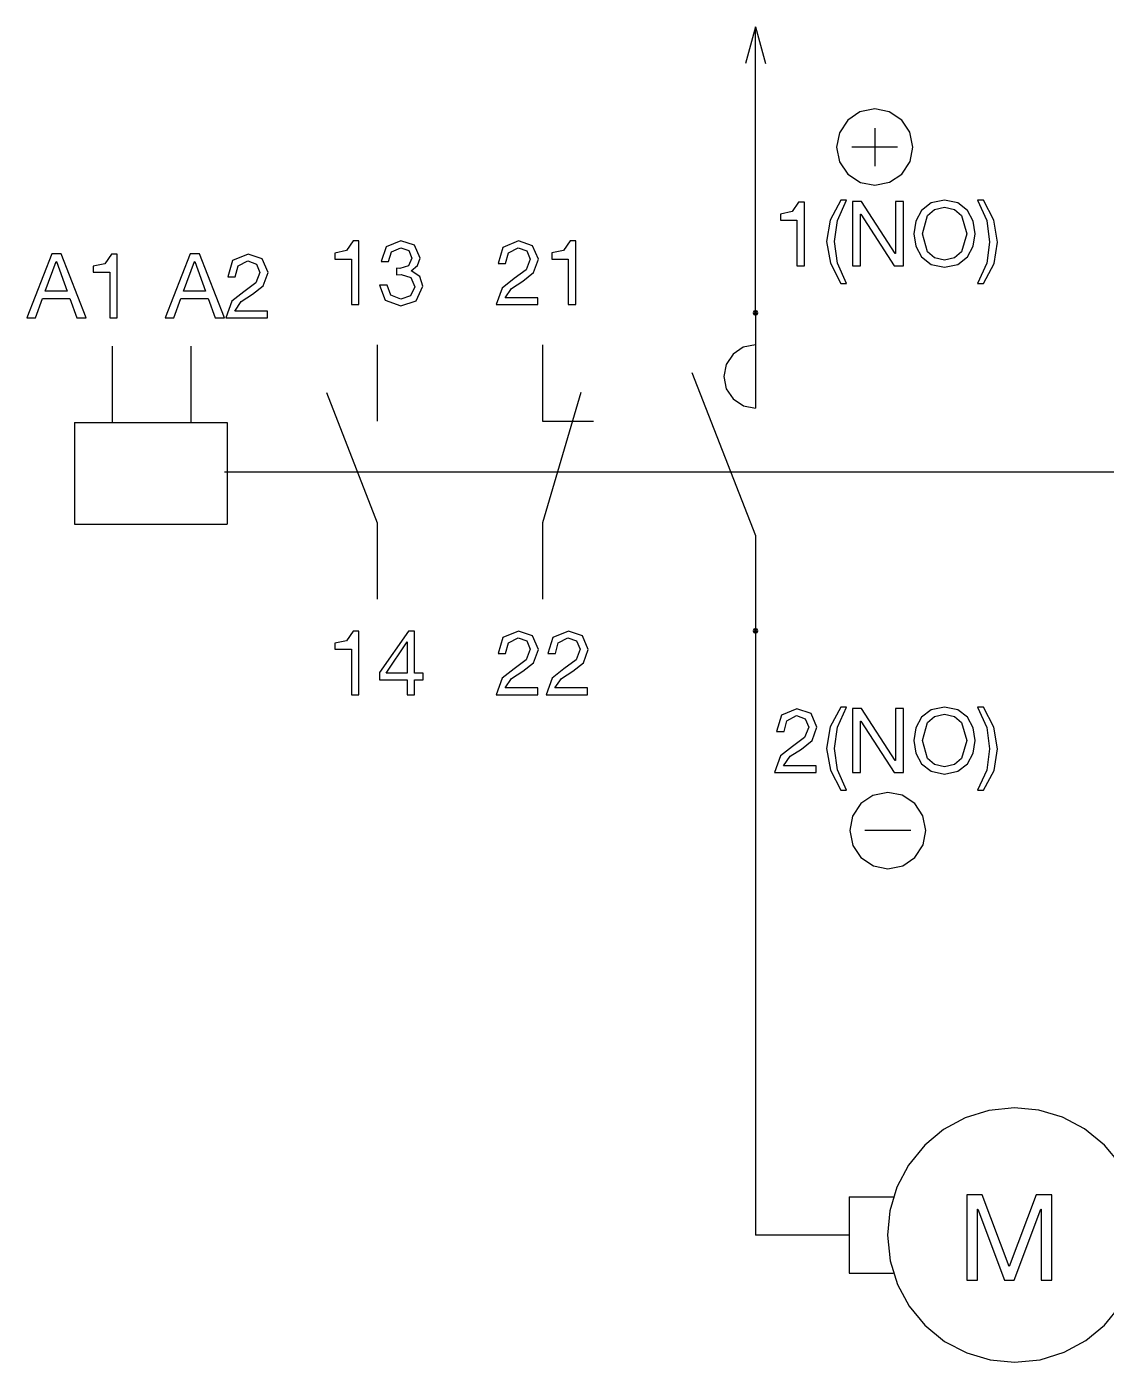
# Model space of a CAD drawing. Extents: x -212 to 220, y 7 to 294.
# Drawn here: x 114.41 to 152.62, y 195.98 to 243.23 of the extents above; entities that cross this region are included whole.
import ezdxf

# ---------------------------------------------------------------- set-up
doc = ezdxf.new("R2010")
doc.units = 0

msp = doc.modelspace()

# ---------------------------------------------------------------- linework, layer by layer
at = {"layer": 'Layer 1'}
for p, q in [((140.206, 243.23), (139.856751, 241.925783)), ((140.206, 233.105), (140.206, 243.230405)), ((140.206, 243.23), (140.555602, 241.925783)), ((143.900476, 240.21543), (143.47119, 239.926021)), ((144.425805, 240.321484), (143.900476, 240.21543)), ((144.933936, 240.222706), (144.425805, 240.321484)), ((145.38042, 239.926021), (144.933936, 240.222706)), ((143.47119, 239.926021), (143.174637, 239.479582)), ((144.425805, 239.646621), (144.425805, 238.296544)), ((145.669829, 239.497044), (145.38042, 239.926021)), ((143.174637, 239.479582), (143.075727, 238.971759)), ((145.775883, 238.971759), (145.669829, 239.497044)), ((143.075727, 238.971759), (143.181913, 238.446121)), ((145.236134, 238.971759), (143.615829, 238.971759)), ((145.676973, 238.46354), (145.775883, 238.971406)), ((143.181913, 238.446121), (143.47119, 238.016792)), ((145.38042, 238.016792), (145.676973, 238.46354)), ((143.47119, 238.016792), (143.917938, 237.720415)), ((143.917938, 237.720415), (144.425805, 237.621681)), ((144.425805, 237.621681), (144.951399, 237.727691)), ((144.951399, 237.727691), (145.38042, 238.016792)), ((141.729844, 237.028853), (141.500401, 236.687272)), ((141.936549, 237.028853), (141.729844, 237.028853)), ((141.936549, 234.775765), (141.936549, 237.028853)), ((143.222256, 237.094998), (142.84967, 236.388066)), ((143.104951, 236.378765), (143.428961, 237.094998)), ((143.428961, 237.094998), (143.222256, 237.094998)), ((143.962261, 237.041255), (143.6398, 237.041255)), ((143.6398, 237.041255), (143.6398, 234.775765)), ((145.152882, 235.205712), (143.962261, 237.041255)), ((145.446404, 237.041255), (145.161151, 237.041255)), ((145.161151, 237.041255), (145.161151, 235.205712)), ((145.446404, 234.775765), (145.446404, 237.041255)), ((146.082023, 236.732747), (145.876868, 236.353766)), ((146.422053, 236.996232), (146.082023, 236.732747)), ((146.29493, 236.547746), (146.538971, 236.761363)), ((146.895408, 237.094998), (146.422053, 236.996232)), ((146.538971, 236.761363), (146.895408, 236.842818)), ((147.368118, 236.996232), (146.895408, 237.094998)), ((146.895408, 236.842818), (147.250102, 236.761363)), ((147.250102, 236.761363), (147.494337, 236.547746)), ((147.706727, 236.732747), (147.368118, 236.996232)), ((147.910461, 236.353766), (147.706727, 236.732747)), ((148.274133, 237.094998), (148.067427, 237.094998)), ((148.067427, 237.094998), (148.391438, 236.37153)), ((148.638967, 236.382382), (148.274133, 237.094998)), ((141.500401, 236.687272), (141.084923, 236.60304)), ((141.084923, 236.60304), (141.084923, 236.388066)), ((141.084923, 236.388066), (141.667832, 236.388066)), ((141.667832, 236.388066), (141.667832, 234.775765)), ((142.84967, 236.388066), (142.722029, 235.631525)), ((143.007282, 235.631525), (143.104951, 236.378765)), ((143.925054, 234.775765), (143.925054, 236.594772)), ((143.925054, 236.594772), (143.933322, 236.594772)), ((143.933322, 236.594772), (145.115676, 234.775765)), ((145.876868, 236.353766), (145.808139, 235.90851)), ((146.109929, 235.90851), (146.29493, 236.547746)), ((147.494337, 236.547746), (147.680889, 235.90851)), ((147.978544, 235.90851), (147.910461, 236.353766)), ((148.391438, 236.37153), (148.489106, 235.610854)), ((148.774359, 235.610854), (148.638967, 236.382382)), ((145.808139, 235.90851), (145.876868, 235.463254)), ((145.808139, 235.90851), (145.808139, 235.90851)), ((146.29493, 235.270824), (146.109929, 235.90851)), ((146.109929, 235.90851), (146.109929, 235.90851)), ((147.680889, 235.90851), (147.494337, 235.270824)), ((147.910461, 235.463254), (147.978544, 235.90851)), ((125.736685, 235.308483), (125.321208, 235.22425)), ((125.966128, 235.650063), (125.736685, 235.308483)), ((126.172833, 235.650063), (125.966128, 235.650063)), ((126.172833, 233.396976), (126.172833, 235.650063)), ((127.137114, 235.445942), (126.954179, 234.922461)), ((127.648709, 235.650063), (127.137114, 235.445942)), ((127.325732, 235.264041), (127.648709, 235.410285)), ((128.137567, 235.503302), (127.648709, 235.650063)), ((127.648709, 235.410285), (127.934479, 235.316751)), ((127.934479, 235.316751), (128.049717, 235.046484)), ((128.334971, 235.046484), (128.137567, 235.503302)), ((131.26935, 235.422863), (131.095201, 234.85339)), ((131.81867, 235.651272), (131.26935, 235.422863)), ((131.462103, 235.233211), (131.802133, 235.411495)), ((131.802133, 235.411495), (132.109091, 235.30039)), ((132.317346, 235.483324), (131.81867, 235.651272)), ((132.521468, 235.002218), (132.317346, 235.483324)), ((133.412367, 235.309692), (132.99689, 235.22546)), ((133.64181, 235.651272), (133.412367, 235.309692)), ((133.848516, 235.651272), (133.64181, 235.651272)), ((133.848516, 233.398185), (133.848516, 235.651272)), ((142.722029, 235.631525), (142.857421, 234.859998)), ((143.104951, 234.87085), (143.007282, 235.631525)), ((145.876868, 235.463254), (146.082023, 235.084273)), ((147.706727, 235.084273), (147.910461, 235.463254)), ((148.489106, 235.610854), (148.391438, 234.865165)), ((148.646719, 234.854313), (148.774359, 235.610854)), ((115.299236, 235.19748), (114.414537, 232.93199)), ((115.07186, 233.870432), (115.456332, 234.924629)), ((115.634098, 235.19748), (115.299236, 235.19748)), ((115.456332, 234.924629), (115.4646, 234.924629)), ((115.4646, 234.924629), (115.840804, 233.870432)), ((116.518797, 232.93199), (115.634098, 235.19748)), ((117.185028, 234.843497), (116.76955, 234.759265)), ((117.414471, 235.185078), (117.185028, 234.843497)), ((117.621176, 235.185078), (117.414471, 235.185078)), ((117.621176, 232.93199), (117.621176, 235.185078)), ((120.19569, 235.19748), (119.310991, 232.93199)), ((119.968314, 233.870432), (120.352786, 234.924629)), ((120.530553, 235.19748), (120.19569, 235.19748)), ((120.352786, 234.924629), (120.361055, 234.924629)), ((120.361055, 234.924629), (120.737259, 233.870432)), ((121.415251, 232.93199), (120.530553, 235.19748)), ((121.703088, 234.956668), (121.528939, 234.387195)), ((122.252408, 235.185078), (121.703088, 234.956668)), ((121.895841, 234.767016), (122.235871, 234.945299)), ((122.235871, 234.945299), (122.542828, 234.834195)), ((122.751084, 235.01713), (122.252408, 235.185078)), ((122.955205, 234.536023), (122.751084, 235.01713)), ((125.321208, 235.22425), (125.321208, 235.009277)), ((125.321208, 235.009277), (125.904117, 235.009277)), ((125.904117, 235.009277), (125.904117, 233.396976)), ((126.954179, 234.922461), (127.222896, 234.922461)), ((127.222896, 234.922461), (127.325732, 235.264041)), ((128.049717, 235.046484), (127.92001, 234.771049)), ((128.242987, 234.777767), (128.334971, 235.046484)), ((131.095201, 234.85339), (131.363918, 234.85339)), ((131.363918, 234.85339), (131.462103, 235.233211)), ((132.236214, 235.006352), (132.091521, 234.633766)), ((132.109091, 235.30039), (132.236214, 235.006352)), ((132.354036, 234.531964), (132.521468, 235.002218)), ((132.99689, 235.22546), (132.99689, 235.010486)), ((132.99689, 235.010486), (133.579799, 235.010486)), ((133.579799, 235.010486), (133.579799, 233.398185)), ((142.857421, 234.859998), (143.222256, 234.147381)), ((143.428961, 234.147381), (143.104951, 234.87085)), ((145.161151, 235.205712), (145.152882, 235.205712)), ((146.082023, 235.084273), (146.422053, 234.820788)), ((146.538971, 235.056238), (146.29493, 235.270824)), ((146.895408, 234.974202), (146.538971, 235.056238)), ((147.250102, 235.056238), (146.895408, 234.974202)), ((147.494337, 235.270824), (147.250102, 235.056238)), ((147.368118, 234.820788), (147.706727, 235.084273)), ((148.391438, 234.865165), (148.067427, 234.147381)), ((148.274133, 234.147381), (148.646719, 234.854313)), ((116.76955, 234.759265), (116.76955, 234.544291)), ((116.76955, 234.544291), (117.352459, 234.544291)), ((117.352459, 234.544291), (117.352459, 232.93199)), ((121.528939, 234.387195), (121.797656, 234.387195)), ((121.797656, 234.387195), (121.895841, 234.767016)), ((122.669952, 234.540157), (122.525258, 234.167571)), ((122.542828, 234.834195), (122.669952, 234.540157)), ((122.787774, 234.065769), (122.955205, 234.536023)), ((127.61977, 234.678548), (127.499881, 234.682683)), ((127.499881, 234.682683), (127.499881, 234.455307)), ((127.499881, 234.455307), (127.665246, 234.463575)), ((127.92001, 234.771049), (127.61977, 234.678548)), ((127.665246, 234.463575), (128.004242, 234.354021)), ((128.020779, 234.595866), (128.242987, 234.777767)), ((128.020779, 234.591732), (128.020779, 234.595866)), ((128.327736, 234.396396), (128.020779, 234.591732)), ((128.430055, 234.04603), (128.327736, 234.396396)), ((132.091521, 234.633766), (131.661574, 234.320091)), ((131.975766, 234.22914), (132.354036, 234.531964)), ((141.667832, 234.775765), (141.936549, 234.775765)), ((143.6398, 234.775765), (143.925054, 234.775765)), ((145.115676, 234.775765), (145.446404, 234.775765)), ((146.422053, 234.820788), (146.895408, 234.722022)), ((146.895408, 234.722022), (147.368118, 234.820788)), ((122.525258, 234.167571), (122.095311, 233.853896)), ((122.409504, 233.762945), (122.787774, 234.065769)), ((127.173287, 234.091505), (126.90457, 234.091505)), ((126.90457, 234.091505), (127.105074, 233.552005)), ((127.302995, 233.734939), (127.173287, 234.091505)), ((128.144802, 234.033628), (127.998041, 233.712201)), ((128.004242, 234.354021), (128.144802, 234.033628)), ((128.199579, 233.533918), (128.430055, 234.04603)), ((131.242996, 233.984711), (131.029056, 233.398185)), ((131.661574, 234.320091), (131.242996, 233.984711)), ((131.343248, 233.637963), (131.575791, 233.973859)), ((131.575791, 233.973859), (131.975766, 234.22914)), ((143.222256, 234.147381), (143.428961, 234.147381)), ((148.067427, 234.147381), (148.274133, 234.147381)), ((114.724595, 232.93199), (114.976776, 233.614117)), ((114.976776, 233.614117), (115.935888, 233.614117)), ((115.840804, 233.870432), (115.07186, 233.870432)), ((115.935888, 233.614117), (116.183934, 232.93199)), ((119.621049, 232.93199), (119.87323, 233.614117)), ((119.87323, 233.614117), (120.832342, 233.614117)), ((120.737259, 233.870432), (119.968314, 233.870432)), ((120.832342, 233.614117), (121.080389, 232.93199)), ((121.676733, 233.518516), (121.462793, 232.93199)), ((122.095311, 233.853896), (121.676733, 233.518516)), ((121.776985, 233.171768), (122.009529, 233.507664)), ((122.009529, 233.507664), (122.409504, 233.762945)), ((127.105074, 233.552005), (127.652843, 233.359769)), ((127.652843, 233.595413), (127.302995, 233.734939)), ((127.998041, 233.712201), (127.652843, 233.595413)), ((127.652843, 233.359769), (128.199579, 233.533918)), ((132.500797, 233.637963), (131.343248, 233.637963)), ((132.500797, 233.398185), (132.500797, 233.637963)), ((122.934535, 233.171768), (121.776985, 233.171768)), ((122.934535, 232.93199), (122.934535, 233.171768)), ((125.904117, 233.396976), (126.172833, 233.396976)), ((131.029056, 233.398185), (132.500797, 233.398185)), ((133.579799, 233.398185), (133.848516, 233.398185)), ((140.147067, 233.164619), (140.122373, 233.105)), ((140.122373, 233.105), (140.147067, 233.045733)), ((140.159061, 233.152978), (140.138953, 233.105)), ((140.138953, 233.105), (140.159061, 233.057375)), ((140.206686, 233.189666), (140.147067, 233.164619)), ((140.147067, 233.045733), (140.206686, 233.020686)), ((140.171056, 233.140983), (140.155886, 233.105)), ((140.155886, 233.105), (140.171056, 233.06937)), ((140.206686, 233.172733), (140.159061, 233.152978)), ((140.159061, 233.057375), (140.206686, 233.03762)), ((140.206686, 233.1558), (140.171056, 233.140983)), ((140.171056, 233.06937), (140.206686, 233.054553)), ((140.182697, 233.128989), (140.17282, 233.105)), ((140.17282, 233.105), (140.182697, 233.081364)), ((140.206686, 233.138867), (140.182697, 233.128989)), ((140.182697, 233.081364), (140.206686, 233.071486)), ((140.194692, 233.117347), (140.189753, 233.105)), ((140.189753, 233.105), (140.194692, 233.093006)), ((140.206686, 233.121933), (140.194692, 233.117347)), ((140.194692, 233.093006), (140.206686, 233.088419)), ((140.205883, 233.105), (140.205883, 229.730335)), ((140.266306, 233.164619), (140.206686, 233.189666)), ((140.254311, 233.152978), (140.206686, 233.172733)), ((140.242317, 233.140983), (140.206686, 233.1558)), ((140.230675, 233.128989), (140.206686, 233.138867)), ((140.218328, 233.117347), (140.206686, 233.121933)), ((140.206686, 233.088419), (140.218328, 233.093006)), ((140.206686, 233.071486), (140.230675, 233.081364)), ((140.206686, 233.054553), (140.242317, 233.06937)), ((140.206686, 233.03762), (140.254311, 233.057375)), ((140.206686, 233.020686), (140.266306, 233.045733)), ((140.223267, 233.105), (140.218328, 233.117347)), ((140.218328, 233.093006), (140.223267, 233.105)), ((140.2402, 233.105), (140.230675, 233.128989)), ((140.230675, 233.081364), (140.2402, 233.105)), ((140.257486, 233.105), (140.242317, 233.140983)), ((140.242317, 233.06937), (140.257486, 233.105)), ((140.274067, 233.105), (140.254311, 233.152978)), ((140.254311, 233.057375), (140.274067, 233.105)), ((140.291, 233.105), (140.266306, 233.164619)), ((140.266306, 233.045733), (140.291, 233.105)), ((114.414537, 232.93199), (114.724595, 232.93199)), ((116.183934, 232.93199), (116.518797, 232.93199)), ((117.352459, 232.93199), (117.621176, 232.93199)), ((119.310991, 232.93199), (119.621049, 232.93199)), ((121.080389, 232.93199), (121.415251, 232.93199)), ((121.462793, 232.93199), (122.934535, 232.93199)), ((117.452123, 229.227), (117.452123, 231.927155)), ((120.230242, 229.227), (120.230242, 231.927155)), ((126.819, 231.98), (126.819, 229.280198)), ((132.668748, 231.98), (132.668748, 229.280198)), ((139.410724, 231.6505), (139.163251, 231.278541)), ((139.768219, 231.891712), (139.410724, 231.6505)), ((140.205883, 231.979994), (139.768219, 231.891712)), ((139.163251, 231.278541), (139.080877, 230.854988)), ((137.956224, 230.993982), (140.205883, 225.229959)), ((139.080877, 230.854988), (139.169336, 230.417324)), ((125.018779, 230.291257), (126.819, 225.680108)), ((134.019179, 230.291257), (132.668748, 225.680108)), ((139.169336, 230.417324), (139.410724, 230.059829)), ((139.410724, 230.059829), (139.782639, 229.812665)), ((139.782639, 229.812665), (140.205883, 229.730335)), ((116.10769, 229.227), (116.10769, 225.627263)), ((116.10769, 229.227), (121.508, 229.227)), ((121.508, 229.227), (121.508, 225.627263)), ((132.668748, 229.280198), (134.468969, 229.280198)), ((121.419, 227.48), (177.852384, 227.48)), ((116.10769, 225.627263), (121.508, 225.627263)), ((126.819, 225.680108), (126.819, 222.980306)), ((132.668748, 225.680108), (132.668748, 222.980306)), ((140.205883, 225.229959), (140.205883, 221.855294)), ((125.966128, 221.848352), (125.736685, 221.506772)), ((126.172833, 221.848352), (125.966128, 221.848352)), ((126.172833, 219.595265), (126.172833, 221.848352)), ((127.925694, 221.848352), (126.900436, 220.380745)), ((128.140668, 221.848352), (127.925694, 221.848352)), ((128.140668, 220.360074), (128.140668, 221.848352)), ((131.26935, 221.621152), (131.095201, 221.051679)), ((131.81867, 221.849562), (131.26935, 221.621152)), ((131.462103, 221.4315), (131.802133, 221.609783)), ((131.802133, 221.609783), (132.109091, 221.498679)), ((132.317346, 221.681613), (131.81867, 221.849562)), ((132.521468, 221.200507), (132.317346, 221.681613)), ((133.034614, 221.621152), (132.860464, 221.051679)), ((133.583933, 221.849562), (133.034614, 221.621152)), ((133.227366, 221.4315), (133.567396, 221.609783)), ((133.567396, 221.609783), (133.874354, 221.498679)), ((134.082609, 221.681613), (133.583933, 221.849562)), ((134.286731, 221.200507), (134.082609, 221.681613)), ((140.147067, 221.914914), (140.122373, 221.855294)), ((140.122373, 221.855294), (140.147067, 221.795675)), ((140.159061, 221.902919), (140.138953, 221.855294)), ((140.138953, 221.855294), (140.159061, 221.807669)), ((140.206686, 221.939608), (140.147067, 221.914914)), ((140.147067, 221.795675), (140.206686, 221.770981)), ((140.171056, 221.890925), (140.155886, 221.855294)), ((140.155886, 221.855294), (140.171056, 221.819311)), ((140.206686, 221.922675), (140.159061, 221.902919)), ((140.159061, 221.807669), (140.206686, 221.787561)), ((140.206686, 221.906094), (140.171056, 221.890925)), ((140.171056, 221.819311), (140.206686, 221.804494)), ((140.182697, 221.879283), (140.17282, 221.855294)), ((140.17282, 221.855294), (140.182697, 221.831305)), ((140.206686, 221.888808), (140.182697, 221.879283)), ((140.182697, 221.831305), (140.206686, 221.821428)), ((140.194692, 221.866936), (140.189753, 221.855294)), ((140.189753, 221.855294), (140.194692, 221.8433)), ((140.206686, 221.872228), (140.194692, 221.866936)), ((140.194692, 221.8433), (140.206686, 221.838714)), ((140.206, 221.855), (140.206, 200.480242)), ((140.266306, 221.914914), (140.206686, 221.939608)), ((140.254311, 221.902919), (140.206686, 221.922675)), ((140.242317, 221.890925), (140.206686, 221.906094)), ((140.230675, 221.879283), (140.206686, 221.888808)), ((140.218328, 221.866936), (140.206686, 221.872228)), ((140.206686, 221.838714), (140.218328, 221.8433)), ((140.206686, 221.821428), (140.230675, 221.831305)), ((140.206686, 221.804494), (140.242317, 221.819311)), ((140.206686, 221.787561), (140.254311, 221.807669)), ((140.206686, 221.770981), (140.266306, 221.795675)), ((140.223267, 221.855294), (140.218328, 221.866936)), ((140.218328, 221.8433), (140.223267, 221.855294)), ((140.2402, 221.855294), (140.230675, 221.879283)), ((140.230675, 221.831305), (140.2402, 221.855294)), ((140.257486, 221.855294), (140.242317, 221.890925)), ((140.242317, 221.819311), (140.257486, 221.855294)), ((140.274067, 221.855294), (140.254311, 221.902919)), ((140.254311, 221.807669), (140.274067, 221.855294)), ((140.291, 221.855294), (140.266306, 221.914914)), ((140.266306, 221.795675), (140.291, 221.855294)), ((125.736685, 221.506772), (125.321208, 221.422539)), ((125.321208, 221.422539), (125.321208, 221.207566)), ((125.321208, 221.207566), (125.904117, 221.207566)), ((125.904117, 221.207566), (125.904117, 219.595265)), ((127.131946, 220.360074), (127.880219, 221.46388)), ((127.880219, 221.46388), (127.884353, 221.46388)), ((127.884353, 221.46388), (127.884353, 220.360074)), ((131.363918, 221.051679), (131.462103, 221.4315)), ((132.236214, 221.204641), (132.091521, 220.832055)), ((132.109091, 221.498679), (132.236214, 221.204641)), ((132.354036, 220.730252), (132.521468, 221.200507)), ((133.129181, 221.051679), (133.227366, 221.4315)), ((134.001477, 221.204641), (133.856784, 220.832055)), ((133.874354, 221.498679), (134.001477, 221.204641)), ((134.119299, 220.730252), (134.286731, 221.200507)), ((131.095201, 221.051679), (131.363918, 221.051679)), ((132.091521, 220.832055), (131.661574, 220.51838)), ((131.975766, 220.427429), (132.354036, 220.730252)), ((132.860464, 221.051679), (133.129181, 221.051679)), ((133.856784, 220.832055), (133.426837, 220.51838)), ((133.741029, 220.427429), (134.119299, 220.730252)), ((126.900436, 220.380745), (126.900436, 220.120296)), ((127.884353, 220.360074), (127.131946, 220.360074)), ((128.446591, 220.360074), (128.140668, 220.360074)), ((128.446591, 220.120296), (128.446591, 220.360074)), ((131.661574, 220.51838), (131.242996, 220.183)), ((131.575791, 220.172148), (131.975766, 220.427429)), ((133.426837, 220.51838), (133.008259, 220.183)), ((133.341054, 220.172148), (133.741029, 220.427429)), ((126.900436, 220.120296), (127.884353, 220.120296)), ((127.884353, 220.120296), (127.884353, 219.595265)), ((128.140668, 219.595265), (128.140668, 220.120296)), ((128.140668, 220.120296), (128.446591, 220.120296)), ((131.242996, 220.183), (131.029056, 219.596474)), ((131.343248, 219.836252), (131.575791, 220.172148)), ((132.500797, 219.836252), (131.343248, 219.836252)), ((132.500797, 219.596474), (132.500797, 219.836252)), ((133.008259, 220.183), (132.794319, 219.596474)), ((133.108511, 219.836252), (133.341054, 220.172148)), ((134.26606, 219.836252), (133.108511, 219.836252)), ((134.26606, 219.596474), (134.26606, 219.836252)), ((125.904117, 219.595265), (126.172833, 219.595265)), ((127.884353, 219.595265), (128.140668, 219.595265)), ((131.029056, 219.596474), (132.500797, 219.596474)), ((132.794319, 219.596474), (134.26606, 219.596474)), ((141.122647, 218.868169), (140.948498, 218.298696)), ((141.671966, 219.096578), (141.122647, 218.868169)), ((141.3154, 218.678517), (141.65543, 218.8568)), ((141.65543, 218.8568), (141.962387, 218.745696)), ((142.170643, 218.92863), (141.671966, 219.096578)), ((142.374764, 218.447524), (142.170643, 218.92863)), ((143.222256, 219.162724), (142.84967, 218.455792)), ((143.104951, 218.44649), (143.428961, 219.162724)), ((143.428961, 219.162724), (143.222256, 219.162724)), ((143.962261, 219.10898), (143.6398, 219.10898)), ((143.6398, 219.10898), (143.6398, 216.843491)), ((145.152882, 217.273438), (143.962261, 219.10898)), ((145.446404, 219.10898), (145.161151, 219.10898)), ((145.161151, 219.10898), (145.161151, 217.273438)), ((145.446404, 216.843491), (145.446404, 219.10898)), ((146.082023, 218.800473), (145.876868, 218.421492)), ((146.422053, 219.063957), (146.082023, 218.800473)), ((146.29493, 218.615472), (146.538971, 218.829089)), ((146.895408, 219.162724), (146.422053, 219.063957)), ((146.538971, 218.829089), (146.895408, 218.910543)), ((147.368118, 219.063957), (146.895408, 219.162724)), ((146.895408, 218.910543), (147.250102, 218.829089)), ((147.250102, 218.829089), (147.494337, 218.615472)), ((147.706727, 218.800473), (147.368118, 219.063957)), ((147.910461, 218.421492), (147.706727, 218.800473)), ((148.274133, 219.162724), (148.067427, 219.162724)), ((148.067427, 219.162724), (148.391438, 218.439255)), ((148.638967, 218.450107), (148.274133, 219.162724)), ((140.948498, 218.298696), (141.217215, 218.298696)), ((141.217215, 218.298696), (141.3154, 218.678517)), ((142.089511, 218.451658), (141.944817, 218.079071)), ((141.962387, 218.745696), (142.089511, 218.451658)), ((142.207333, 217.977269), (142.374764, 218.447524)), ((142.84967, 218.455792), (142.722029, 217.699251)), ((143.007282, 217.699251), (143.104951, 218.44649)), ((143.925054, 216.843491), (143.925054, 218.662497)), ((143.925054, 218.662497), (143.933322, 218.662497)), ((143.933322, 218.662497), (145.115676, 216.843491)), ((145.876868, 218.421492), (145.808139, 217.976236)), ((146.109929, 217.976236), (146.29493, 218.615472)), ((147.494337, 218.615472), (147.680889, 217.976236)), ((147.978544, 217.976236), (147.910461, 218.421492)), ((148.391438, 218.439255), (148.489106, 217.67858)), ((148.774359, 217.67858), (148.638967, 218.450107)), ((141.944817, 218.079071), (141.51487, 217.765396)), ((141.829062, 217.674446), (142.207333, 217.977269)), ((145.808139, 217.976236), (145.876868, 217.530979)), ((145.808139, 217.976236), (145.808139, 217.976236)), ((146.29493, 217.33855), (146.109929, 217.976236)), ((146.109929, 217.976236), (146.109929, 217.976236)), ((147.680889, 217.976236), (147.494337, 217.33855)), ((147.910461, 217.530979), (147.978544, 217.976236)), ((141.096292, 217.430017), (140.882352, 216.843491)), ((141.51487, 217.765396), (141.096292, 217.430017)), ((141.196544, 217.083269), (141.429088, 217.419165)), ((141.429088, 217.419165), (141.829062, 217.674446)), ((142.722029, 217.699251), (142.857421, 216.927723)), ((143.104951, 216.938575), (143.007282, 217.699251)), ((145.876868, 217.530979), (146.082023, 217.151998)), ((147.706727, 217.151998), (147.910461, 217.530979)), ((148.489106, 217.67858), (148.391438, 216.932891)), ((148.646719, 216.922039), (148.774359, 217.67858)), ((142.354094, 217.083269), (141.196544, 217.083269)), ((142.354094, 216.843491), (142.354094, 217.083269)), ((142.857421, 216.927723), (143.222256, 216.215107)), ((143.428961, 216.215107), (143.104951, 216.938575)), ((145.161151, 217.273438), (145.152882, 217.273438)), ((146.082023, 217.151998), (146.422053, 216.888514)), ((146.538971, 217.123964), (146.29493, 217.33855)), ((146.422053, 216.888514), (146.895408, 216.789747)), ((146.895408, 217.041928), (146.538971, 217.123964)), ((147.250102, 217.123964), (146.895408, 217.041928)), ((146.895408, 216.789747), (147.368118, 216.888514)), ((147.494337, 217.33855), (147.250102, 217.123964)), ((147.368118, 216.888514), (147.706727, 217.151998)), ((148.391438, 216.932891), (148.067427, 216.215107)), ((148.274133, 216.215107), (148.646719, 216.922039)), ((140.882352, 216.843491), (142.354094, 216.843491)), ((143.6398, 216.843491), (143.925054, 216.843491)), ((145.115676, 216.843491), (145.446404, 216.843491)), ((143.222256, 216.215107), (143.428961, 216.215107)), ((144.36343, 216.032892), (143.934409, 215.743615)), ((144.889024, 216.139078), (144.36343, 216.032892)), ((145.396846, 216.040168), (144.889024, 216.139078)), ((145.843286, 215.743615), (145.396846, 216.040168)), ((148.067427, 216.215107), (148.274133, 216.215107)), ((143.934409, 215.743615), (143.637856, 215.296999)), ((146.132872, 215.314461), (145.843286, 215.743615)), ((143.637856, 215.296999), (143.538946, 214.789)), ((146.239102, 214.789), (146.132872, 215.314461)), ((143.538946, 214.789), (143.645, 214.263539)), ((145.699, 214.789), (144.079048, 214.789)), ((146.140015, 214.280957), (146.239102, 214.788647)), ((143.645, 214.263539), (143.934409, 213.834385)), ((145.843286, 213.834385), (146.140015, 214.280957)), ((143.934409, 213.834385), (144.381025, 213.537832)), ((145.414309, 213.545108), (145.843286, 213.834385)), ((144.381025, 213.537832), (144.889024, 213.438922)), ((144.889024, 213.438922), (145.414309, 213.545108)), ((147.623527, 204.626364), (146.859192, 204.211477)), ((148.468163, 204.888588), (147.623527, 204.626364)), ((149.374977, 204.980023), (148.468163, 204.888588)), ((150.234523, 204.897667), (149.374977, 204.980023)), ((151.068438, 204.650574), (150.234523, 204.897667)), ((151.851223, 204.238712), (151.068438, 204.650574)), ((146.859192, 204.211477), (146.193281, 203.662049)), ((152.557378, 203.662049), (151.851223, 204.238712)), ((146.193281, 203.662049), (145.616617, 202.956048)), ((153.106602, 202.995934), (152.557378, 203.662049)), ((145.616617, 202.956048), (145.204756, 202.173286)), ((143.525, 201.83), (145.082158, 201.83)), ((143.525, 201.83), (143.525, 199.129845)), ((145.204756, 202.173286), (144.957663, 201.339392)), ((148.231494, 201.908009), (147.681658, 201.908009)), ((147.681658, 201.908009), (147.681658, 198.885977)), ((149.182338, 199.369668), (148.231494, 201.908009)), ((150.14145, 201.908009), (149.182338, 199.369668)), ((150.691286, 201.908009), (150.14145, 201.908009)), ((150.691286, 198.885977), (150.691286, 201.908009)), ((144.957663, 201.339392), (144.875306, 200.48)), ((148.061995, 198.885977), (148.061995, 201.399514)), ((148.061995, 201.399514), (148.070263, 201.399514)), ((148.070263, 201.399514), (149.01284, 198.885977)), ((149.35597, 198.885977), (150.302681, 201.399514)), ((150.302681, 201.399514), (150.310949, 201.399514)), ((150.310949, 201.399514), (150.310949, 198.885977)), ((143.525, 200.48), (140.206074, 200.48)), ((144.875306, 200.48), (144.966741, 199.573181)), ((144.966741, 199.573181), (145.228965, 198.728506)), ((143.525, 199.129845), (145.082158, 199.129845)), ((145.228965, 198.728506), (145.643853, 197.964066)), ((147.681658, 198.885977), (148.061995, 198.885977)), ((149.01284, 198.885977), (149.35597, 198.885977)), ((150.310949, 198.885977), (150.691286, 198.885977)), ((152.557378, 197.297951), (153.133838, 198.003902)), ((145.643853, 197.964066), (146.193281, 197.297951)), ((146.193281, 197.297951), (146.899077, 196.721288)), ((151.891258, 196.748523), (152.557378, 197.297951)), ((146.899077, 196.721288), (147.681735, 196.309426)), ((151.126779, 196.333636), (151.891258, 196.748523)), ((147.681735, 196.309426), (148.51559, 196.062333)), ((150.281999, 196.071412), (151.126779, 196.333636)), ((148.51559, 196.062333), (149.374977, 195.979977)), ((149.374977, 195.979977), (150.281999, 196.071412))]:
    msp.add_line(p, q, dxfattribs=at)

doc.saveas('drawing.dxf')
